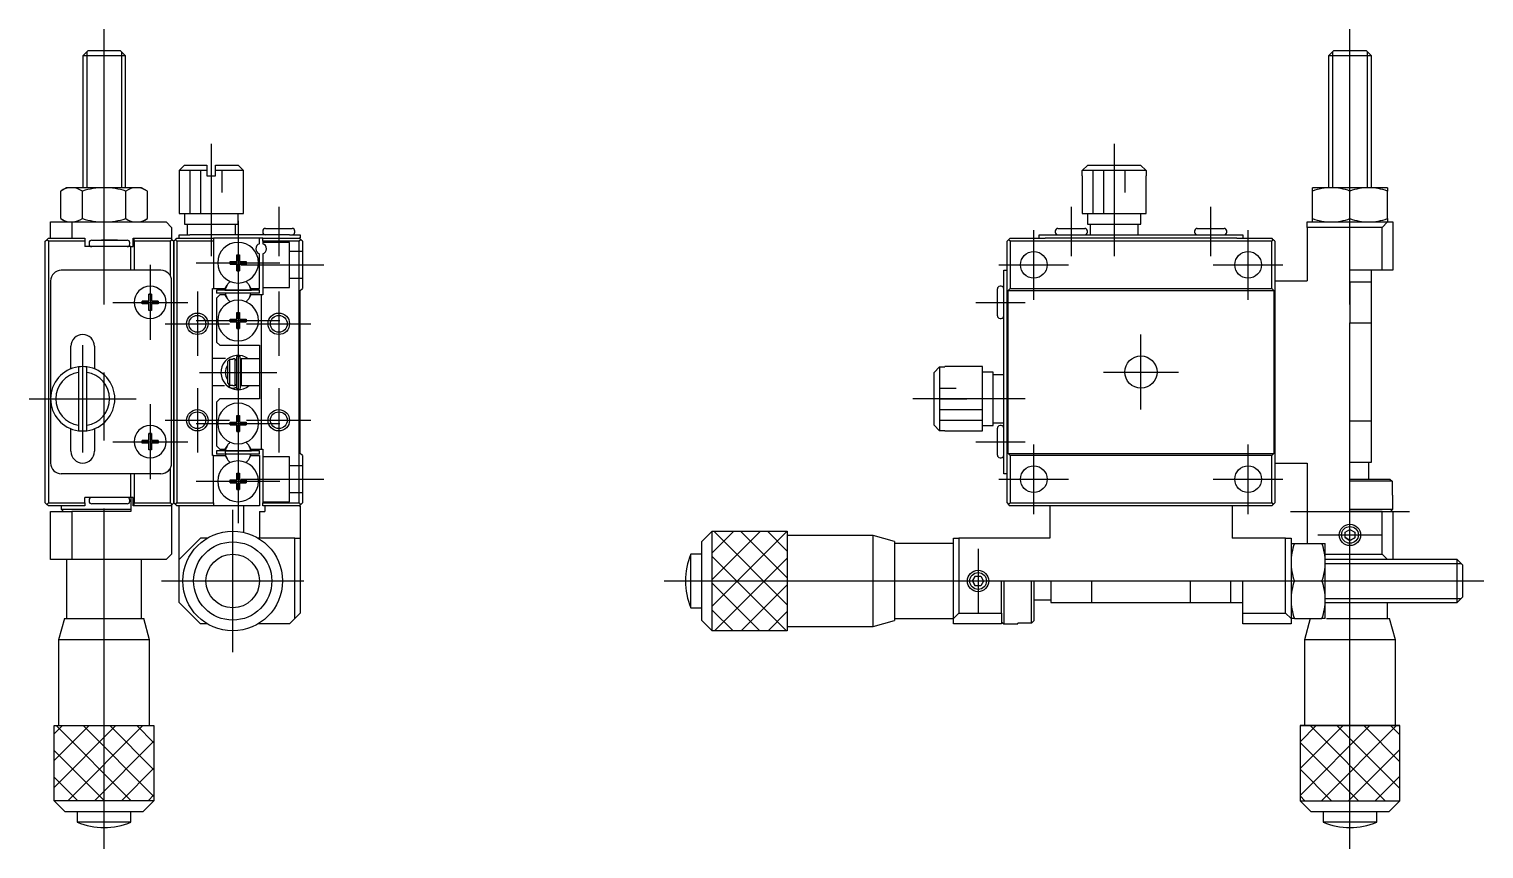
# Model space of a CAD drawing. Extents: x -89 to 240, y -88 to 115.
# Drawn here: x 104.7 to 240.4, y -25 to 51.5 of the extents above; entities that cross this region are included whole.
import ezdxf

# ---------------------------------------------------------------- set-up
doc = ezdxf.new("R2010")
doc.units = 0
doc.linetypes.add('CENTER', pattern=[50.8, 31.75, -6.35, 6.35, -6.35])
doc.linetypes.add('DASHED', pattern=[19.05, 12.7, -6.35])
doc.layers.get('0').update_dxf_attribs({"linetype": 'CONTINUOUS'})
doc.layers.add('CENTER', color=1, linetype='CONTINUOUS')

msp = doc.modelspace()

# ---------------------------------------------------------------- linework, layer by layer
at = {"color": 7, "linetype": 'CONTINUOUS'}
for p, q in [((109.9019, 49.25), (109.6519, 49)), ((109.6519, 49), (109.6519, 36.7)), ((111.652006, 49), (109.6519, 49)), ((110.1519, 49.5), (109.9019, 49.25)), ((110.1519, 49.5), (111.651979, 49.5)), ((111.651979, 49.5), (113.1519, 49.5)), ((113.6519, 49), (111.652006, 49)), ((113.4019, 49.25), (113.1519, 49.5)), ((113.6519, 49), (113.4019, 49.25)), ((113.6519, 36.7), (113.6519, 49)), ((226.1519, 49.25), (225.9019, 49)), ((225.9019, 49), (225.9019, 36.70002)), ((229.9019, 49), (225.9019, 49)), ((226.4019, 49.5), (226.1519, 49.25)), ((226.4019, 49.5), (229.4019, 49.5)), ((229.6519, 49.25), (229.4019, 49.5)), ((229.9019, 49), (229.6519, 49.25)), ((229.9019, 36.70002), (229.9019, 49)), ((119.1519, 38.8), (118.6519, 38.3)), ((118.6519, 38.3), (118.6519, 34.3)), ((121.2519, 38.3), (118.6519, 38.3)), ((119.1519, 38.8), (121.2519, 38.8)), ((119.6519, 38.3), (119.6519, 34.3)), ((120.6519, 38.3), (120.6519, 34.3)), ((121.2519, 38.8), (121.2519, 38.3)), ((121.2519, 38.3), (121.2519, 37.8)), ((122.0519, 38.3), (122.0519, 38.8)), ((122.0519, 38.8), (124.1519, 38.8)), ((122.0519, 37.8), (122.0519, 38.3)), ((124.6519, 38.3), (122.0519, 38.3)), ((122.6519, 38.3), (122.6519, 36.25)), ((124.6519, 38.3), (124.1519, 38.8)), ((124.6519, 34.3), (124.6519, 38.3)), ((202.928686, 38.3), (203.434107, 38.8)), ((208.875113, 38.3), (202.928686, 38.3)), ((202.928686, 37.8), (202.928686, 38.3)), ((203.434107, 38.8), (208.369692, 38.8)), ((203.434107, 38.8), (208.369692, 38.8)), ((203.9019, 38.3), (203.9019, 34.3)), ((204.9019, 38.3), (204.9019, 34.3)), ((205.9019, 38.3), (205.9019, 35.25)), ((206.9019, 38.3), (206.9019, 36.25)), ((208.369692, 38.8), (208.875113, 38.3)), ((208.875113, 38.3), (208.875113, 37.8)), ((108.1519, 36.7), (107.610448, 36.387393)), ((108.620811, 36.7), (108.1519, 36.7)), ((111.6519, 36.7), (108.620811, 36.7)), ((114.682989, 36.7), (111.6519, 36.7)), ((115.1519, 36.7), (114.682989, 36.7)), ((115.693352, 36.387393), (115.1519, 36.7)), ((121.2519, 37.8), (122.0519, 37.8)), ((121.6519, 37.8), (121.6519, 35.25)), ((202.9019, 37.8), (202.9019, 34.3)), ((202.9019, 37.8), (202.928686, 37.8)), ((202.9019, 37.8), (202.928686, 37.8)), ((208.875113, 37.8), (208.9019, 37.8)), ((208.875113, 37.8), (208.9019, 37.8)), ((208.9019, 34.3), (208.9019, 37.8)), ((224.4019, 36.387393), (224.4019, 36.7)), ((225.9019, 36.7), (224.4019, 36.7)), ((226.1519, 36.7), (224.4019, 36.7)), ((229.6519, 36.7), (226.1519, 36.7)), ((231.4019, 36.7), (229.6519, 36.7)), ((231.4019, 36.7), (229.9019, 36.7)), ((231.4019, 36.7), (231.4019, 36.387393)), ((107.610448, 33.812608), (107.610448, 36.387393)), ((109.631174, 33.812608), (109.631174, 36.387393)), ((113.672626, 33.812608), (113.672626, 36.387393)), ((115.693352, 33.812608), (115.693352, 36.387393)), ((224.4019, 33.812608), (224.4019, 36.387393)), ((227.9019, 33.812608), (227.9019, 36.387393)), ((231.4019, 33.812608), (231.4019, 36.387393)), ((118.6519, 34.3), (121.6519, 34.3)), ((119.1519, 34.3), (119.1519, 33.3)), ((121.6519, 34.3), (124.6519, 34.3)), ((124.1519, 33.3), (124.1519, 34.3)), ((202.9019, 34.3), (208.9019, 34.3)), ((203.4019, 34.3), (203.4019, 33.3)), ((208.4019, 33.3), (208.4019, 34.3)), ((106.6519, 32), (106.6519, 33.5)), ((106.6519, 33.5), (108.6519, 33.5)), ((107.610448, 33.812608), (108.1519, 33.5)), ((108.620811, 33.5), (108.672246, 33.500873)), ((108.6519, 33.5), (117.4519, 33.5)), ((108.6519, 33.5), (108.6519, 32)), ((115.1519, 33.5), (115.693352, 33.812608)), ((117.9519, 33), (117.4519, 33.5)), ((117.9519, 33), (117.9519, 31.9)), ((119.1519, 33.3), (121.6519, 33.3)), ((119.4019, 33.3), (119.4019, 32.3)), ((121.6519, 33.3), (124.1519, 33.3)), ((123.9019, 32.3), (123.9019, 33.3)), ((126.4519, 32.65), (126.4519, 32.55)), ((126.7019, 32.9), (129.2019, 32.9)), ((129.4519, 32.55), (129.4519, 32.65)), ((200.4019, 32.65), (200.4019, 32.55)), ((200.6519, 32.9), (203.1519, 32.9)), ((203.4019, 33.3), (208.4019, 33.3)), ((203.4019, 32.55), (203.4019, 32.65)), ((203.6519, 33.3), (203.6519, 32.3)), ((208.1519, 32.3), (208.1519, 33.3)), ((213.4019, 32.65), (213.4019, 32.55)), ((213.6519, 32.9), (216.1519, 32.9)), ((216.4019, 32.55), (216.4019, 32.65)), ((223.9019, 33.5), (231.4019, 33.5)), ((223.9019, 33), (223.9019, 33.5)), ((230.9019, 33), (223.9019, 33)), ((223.9019, 33), (223.9019, 28)), ((224.4019, 33.5), (224.4019, 33.812608)), ((231.4019, 33.5), (230.9019, 33)), ((230.9019, 29), (230.9019, 33)), ((231.4019, 33.812608), (231.4019, 33.5)), ((231.4019, 33.5), (231.9019, 33.5)), ((231.9019, 33.5), (231.9019, 29)), ((106.1519, 31.7), (106.3019, 31.85)), ((106.1519, 7.3), (106.1519, 31.7)), ((106.3019, 31.85), (106.4519, 32)), ((106.4519, 31.7), (106.3019, 31.85)), ((106.4519, 32), (109.8519, 32)), ((106.4519, 31.7), (106.4519, 7.3)), ((109.8519, 31.7), (106.4519, 31.7)), ((109.8519, 32), (109.8519, 31.7)), ((109.8519, 31.7), (109.8519, 31.2)), ((110.2519, 31.55), (110.2519, 31.45)), ((110.5019, 31.8), (112.0269, 31.8)), ((110.5019, 31.8), (113.8019, 31.8)), ((112.0269, 31.8), (111.4019, 31.8)), ((111.4019, 31.8), (112.0269, 31.8)), ((112.2769, 31.8), (112.0269, 31.8)), ((112.0269, 31.8), (112.2769, 31.8)), ((112.0269, 31.8), (112.1519, 31.8)), ((112.1519, 31.8), (112.2769, 31.8)), ((112.2769, 31.8), (112.9019, 31.8)), ((112.9019, 31.8), (112.2769, 31.8)), ((112.2769, 31.8), (113.8019, 31.8)), ((114.0519, 31.45), (114.0519, 31.55)), ((114.3519, 32), (114.4519, 32)), ((114.3519, 31.2), (114.3519, 32)), ((114.4519, 32), (117.8519, 32)), ((114.4519, 31.7), (114.4519, 32)), ((117.8519, 31.7), (114.4519, 31.7)), ((114.4519, 31.7), (114.4519, 29)), ((117.8519, 32), (118.0019, 31.85)), ((118.0019, 31.85), (117.8519, 31.7)), ((117.8519, 28.43589), (117.8519, 31.7)), ((118.0019, 31.85), (118.1519, 31.7)), ((118.3019, 31.85), (118.1519, 31.7)), ((118.1519, 7.3), (118.1519, 31.7)), ((118.1519, 31.7), (118.1519, 7.3)), ((118.3019, 31.85), (118.4519, 32)), ((118.4519, 31.7), (118.3019, 31.85)), ((118.4519, 32), (121.8519, 32)), ((118.4519, 31.7), (118.4519, 7.3)), ((121.8519, 31.7), (118.4519, 31.7)), ((118.6519, 32.3), (119.6519, 32.3)), ((118.6519, 32), (118.6519, 32.3)), ((127.1519, 32.3), (119.6519, 32.3)), ((126.1519, 32), (121.8519, 32)), ((121.8519, 32), (121.8519, 31.7)), ((121.8519, 31.7), (121.8519, 27.3)), ((126.1519, 31.47697), (126.1519, 32)), ((126.4519, 32), (126.1519, 32)), ((126.4519, 32), (129.8519, 32)), ((126.4519, 31.7), (126.4519, 32)), ((129.8519, 31.7), (126.4519, 31.7)), ((126.4519, 31.7), (126.4519, 31.47697)), ((128.7519, 32.3), (127.1519, 32.3)), ((128.9519, 32.3), (128.7519, 32.3)), ((128.9519, 32.3), (129.9519, 32.3)), ((129.8519, 32), (130.0019, 31.85)), ((129.9519, 32), (129.8519, 32)), ((130.0019, 31.85), (129.8519, 31.7)), ((129.8519, 7.3), (129.8519, 31.7)), ((129.9519, 32.3), (129.9519, 32)), ((130.1519, 31.7), (130.0019, 31.85)), ((130.1519, 31.7), (130.1519, 27.3)), ((196.0519, 31.85), (195.9019, 31.7)), ((195.9019, 7.3), (195.9019, 31.7)), ((196.2019, 32), (196.0519, 31.85)), ((196.2019, 31.7), (196.0519, 31.85)), ((196.2019, 32), (199.46601, 32)), ((220.6019, 31.7), (196.2019, 31.7)), ((196.2019, 31.7), (196.2019, 27.3)), ((198.9019, 32.3), (199.9019, 32.3)), ((198.9019, 32), (198.9019, 32.3)), ((199.9019, 32), (199.46601, 32)), ((199.9019, 32.3), (201.1019, 32.3)), ((216.9019, 32), (199.9019, 32)), ((201.1019, 32.3), (202.7019, 32.3)), ((202.7019, 32.3), (214.1019, 32.3)), ((214.1019, 32.3), (215.7019, 32.3)), ((215.7019, 32.3), (216.9019, 32.3)), ((216.9019, 32.3), (217.9019, 32.3)), ((217.33779, 32), (216.9019, 32)), ((217.33779, 32), (220.6019, 32)), ((217.9019, 32.3), (217.9019, 32)), ((220.7519, 31.85), (220.6019, 32)), ((220.7519, 31.85), (220.6019, 31.7)), ((220.6019, 27.3), (220.6019, 31.7)), ((220.9019, 31.7), (220.7519, 31.85)), ((220.9019, 31.7), (220.9019, 7.3)), ((111.3519, 31.2), (109.8519, 31.2)), ((112.9519, 31.2), (111.3519, 31.2)), ((114.1519, 31.2), (112.9519, 31.2)), ((114.1519, 29), (114.1519, 31.2)), ((114.1519, 31.2), (114.3519, 31.2)), ((124.0269, 30.45), (124.0269, 29.825)), ((124.0269, 29.825), (124.0269, 30.45)), ((124.0269, 30.45), (124.2769, 30.45)), ((124.2769, 30.45), (124.2769, 29.825)), ((126.1519, 27.3), (126.1519, 30.523031)), ((126.4519, 30.523031), (126.4519, 26.7)), ((116.9519, 29), (107.6519, 29)), ((123.4019, 29.825), (123.4019, 29.575)), ((123.4019, 29.575), (123.4019, 29.825)), ((123.4019, 29.825), (124.0269, 29.825)), ((123.4019, 29.575), (124.0269, 29.575)), ((124.0269, 29.575), (123.4019, 29.575)), ((124.0269, 29.575), (124.0269, 28.95)), ((124.0269, 28.95), (124.0269, 29.575)), ((124.0269, 28.95), (124.2769, 28.95)), ((124.2769, 28.95), (124.0269, 28.95)), ((124.2769, 29.825), (124.9019, 29.825)), ((124.2769, 29.575), (124.9019, 29.575)), ((124.9019, 29.575), (124.2769, 29.575)), ((124.2769, 29.575), (124.2769, 28.95)), ((124.9019, 29.825), (124.9019, 29.575)), ((195.6019, 28), (195.6019, 29)), ((195.6019, 29), (195.9019, 29)), ((230.9019, 29), (227.9019, 29)), ((227.9019, 27.9), (227.9019, 29)), ((229.9019, 27.9), (229.9019, 28.999981)), ((231.9019, 29), (230.9019, 29)), ((106.6519, 28), (106.6519, 17)), ((117.9519, 11), (117.9519, 28)), ((121.7519, 20.3), (121.7519, 27.3)), ((121.7519, 27.3), (121.8519, 27.3)), ((121.8519, 27.3), (122.950434, 27.3)), ((126.1519, 27.15), (122.1519, 27.15)), ((122.970887, 27.15), (122.1519, 27.15)), ((122.1519, 27.15), (122.1519, 26.85)), ((122.9019, 27.150002), (125.4019, 27.150002)), ((122.9019, 27.150002), (122.970887, 27.150002)), ((122.9019, 27.150002), (122.970887, 27.150002)), ((122.9019, 27.150002), (122.970887, 27.150002)), ((122.9019, 27.150002), (122.970887, 27.150002)), ((122.9019, 27.150002), (122.970887, 27.150002)), ((122.9019, 27.150002), (122.970887, 27.150002)), ((122.9019, 27.150002), (122.970887, 27.150002)), ((122.950434, 27.3), (123.120896, 27.59525)), ((125.182903, 27.59525), (125.353366, 27.3)), ((125.332912, 27.150002), (125.4019, 27.150002)), ((125.332912, 27.150002), (125.4019, 27.150002)), ((125.332912, 27.150002), (125.4019, 27.150002)), ((125.332912, 27.150002), (125.4019, 27.150002)), ((125.332912, 27.150002), (125.4019, 27.150002)), ((125.332912, 27.150002), (125.4019, 27.150002)), ((125.332912, 27.150002), (125.4019, 27.150002)), ((125.332912, 27.150002), (125.4019, 27.150002)), ((125.332912, 27.150002), (125.4019, 27.150002)), ((125.332912, 27.150002), (125.4019, 27.150002)), ((125.332912, 27.150002), (125.4019, 27.150002)), ((125.332912, 27.150002), (125.4019, 27.150002)), ((125.332912, 27.150002), (125.4019, 27.150002)), ((126.1519, 27.15), (125.332912, 27.15)), ((125.353366, 27.3), (126.1519, 27.3)), ((126.1519, 26.85), (126.1519, 27.15)), ((129.9519, 27.1), (130.1519, 27.3)), ((195.0019, 24.75), (195.0019, 27.25)), ((195.3519, 27.5), (195.2519, 27.5)), ((195.6019, 26.8), (195.6019, 28)), ((196.0019, 27.1), (196.2019, 27.3)), ((196.2019, 27.3), (220.6019, 27.3)), ((220.6019, 27.3), (220.8019, 27.1)), ((220.9019, 28), (223.9019, 28)), ((227.9019, 27.9), (227.9019, 24.1)), ((229.9019, 27.9), (227.9019, 27.9)), ((229.9019, 24.1), (229.9019, 27.9)), ((115.8269, 26.125), (115.2019, 26.125)), ((115.2019, 26.125), (115.8269, 26.125)), ((115.2019, 25.875), (115.2019, 26.125)), ((115.8269, 25.875), (115.2019, 25.875)), ((116.0769, 26.75), (115.8269, 26.75)), ((115.8269, 26.125), (115.8269, 26.75)), ((115.8269, 26.75), (116.0769, 26.75)), ((115.8269, 25.25), (115.8269, 25.875)), ((116.0769, 26.75), (116.0769, 26.125)), ((116.7019, 26.125), (116.0769, 26.125)), ((116.0769, 26.125), (116.7019, 26.125)), ((116.7019, 25.875), (116.0769, 25.875)), ((116.0769, 25.875), (116.0769, 25.25)), ((116.7019, 26.125), (116.7019, 25.875)), ((126.1519, 26.85), (122.1519, 26.85)), ((122.4519, 26.7), (122.1519, 26.4)), ((122.1519, 26.4), (122.1519, 22.3)), ((122.950434, 26.7), (122.4519, 26.7)), ((123.120896, 26.40475), (122.950434, 26.7)), ((125.353366, 26.7), (125.182903, 26.40475)), ((126.3519, 26.7), (125.353366, 26.7)), ((126.3519, 12.3), (126.3519, 26.7)), ((126.4519, 26.7), (126.3519, 26.7)), ((129.9519, 11.9), (129.9519, 27.1)), ((195.6019, 25.2), (195.6019, 26.8)), ((196.0019, 11.9), (196.0019, 27.1)), ((196.0019, 27.1), (220.8019, 27.1)), ((220.8019, 27.1), (220.8019, 11.9)), ((116.0769, 25.25), (115.8269, 25.25)), ((124.0269, 25.05), (124.0269, 24.425)), ((124.0269, 24.425), (124.0269, 25.05)), ((124.0269, 25.05), (124.2769, 25.05)), ((124.2769, 25.05), (124.2769, 24.425)), ((195.2519, 24.5), (195.3519, 24.5)), ((195.6019, 13.8), (195.6019, 25.2)), ((123.4019, 24.425), (123.4019, 24.175)), ((123.4019, 24.175), (123.4019, 24.425)), ((123.4019, 24.425), (124.0269, 24.425)), ((123.4019, 24.175), (124.0269, 24.175)), ((124.0269, 24.175), (123.4019, 24.175)), ((124.0269, 24.175), (124.0269, 23.55)), ((124.0269, 23.55), (124.0269, 24.175)), ((124.0269, 23.55), (124.2769, 23.55)), ((124.2769, 23.55), (124.0269, 23.55)), ((124.2769, 24.425), (124.9019, 24.425)), ((124.2769, 24.175), (124.9019, 24.175)), ((124.9019, 24.175), (124.2769, 24.175)), ((124.2769, 24.175), (124.2769, 23.55)), ((124.9019, 24.425), (124.9019, 24.175)), ((227.9019, 6.5), (227.9019, 24.1)), ((227.9019, 24.1), (229.9019, 24.1)), ((229.9019, 14.9), (229.9019, 24.1)), ((108.5519, 19.791057), (108.5519, 21.9)), ((110.7519, 21.9), (110.7519, 19.791057)), ((122.1519, 22.3), (122.4519, 22)), ((122.4519, 22), (126.1519, 22)), ((126.1519, 22), (126.1519, 17)), ((122.990653, 20.75), (121.7519, 20.75)), ((123.3519, 20.68), (123.1519, 20.46995)), ((123.1519, 20.46995), (123.1519, 18.490051)), ((123.6519, 20.68), (123.3519, 20.68)), ((123.3519, 20.68), (123.3519, 18.28)), ((123.8519, 20.73), (123.6519, 20.73)), ((123.6519, 20.73), (123.6519, 20.68)), ((124.025497, 20.556403), (123.8519, 20.73)), ((123.8519, 20.73), (123.8519, 18.23)), ((123.905848, 20.676205), (123.997479, 20.691272)), ((123.955223, 20.626966), (123.914555, 20.677949)), ((123.995419, 20.613054), (123.994815, 20.587428)), ((123.998767, 20.729176), (123.995419, 20.613054)), ((124.004196, 20.844537), (123.998767, 20.729176)), ((124.025241, 20.948466), (124.004196, 20.844537)), ((124.01462, 20.840511), (124.01462, 18.060856)), ((124.094681, 21.025738), (124.025241, 20.948466)), ((124.193336, 21.050478), (124.094681, 21.025738)), ((124.291417, 21.014627), (124.193336, 21.050478)), ((124.352509, 20.928071), (124.291417, 21.014627)), ((124.372497, 20.681659), (124.398405, 20.676706)), ((124.4519, 20.73), (124.3733, 20.651401)), ((126.1519, 20.73), (124.4519, 20.73)), ((124.4519, 20.73), (124.4519, 18.23)), ((109.2519, 19.973214), (109.2519, 19.467793)), ((109.2519, 19.467793), (109.2519, 14.532208)), ((110.0519, 14.026787), (110.0519, 19.973214)), ((110.0519, 19.467793), (110.0519, 19.973214)), ((110.0519, 14.532208), (110.0519, 19.467793)), ((121.7519, 18.7), (121.7519, 20.3)), ((189.1019, 19.467793), (189.6019, 19.973214)), ((189.1019, 14.532208), (189.1019, 19.467793)), ((189.1019, 14.532208), (189.1019, 19.467793)), ((189.6019, 19.973214), (189.6019, 14.026787)), ((189.6019, 19.973214), (190.1019, 19.973214)), ((193.6019, 20), (190.1019, 20)), ((190.1019, 19.973214), (190.1019, 20)), ((190.1019, 19.973214), (190.1019, 20)), ((193.6019, 14), (193.6019, 20)), ((194.6019, 19.5), (193.6019, 19.5)), ((194.6019, 19.099901), (194.6019, 19.5)), ((195.6019, 19.25), (194.6019, 19.25)), ((194.6019, 14.9001), (194.6019, 19.099901)), ((121.7519, 11.7), (121.7519, 18.7)), ((121.7519, 18.25), (122.87169, 18.25)), ((123.1519, 18.490051), (123.3519, 18.28)), ((123.293373, 18.10556), (123.37913, 18.263837)), ((123.300937, 18.101911), (123.300933, 18.100871)), ((123.300933, 18.100871), (123.301438, 18.099834)), ((123.301151, 18.103274), (123.300937, 18.101911)), ((123.301573, 18.104959), (123.301151, 18.103274)), ((123.301438, 18.099834), (123.328642, 18.083483)), ((123.302203, 18.10696), (123.301573, 18.104959)), ((123.303039, 18.109275), (123.302203, 18.10696)), ((123.304081, 18.111897), (123.303039, 18.109275)), ((123.305325, 18.114822), (123.304081, 18.111897)), ((123.306768, 18.118041), (123.305325, 18.114822)), ((123.309285, 18.123377), (123.306768, 18.118041)), ((123.312226, 18.129327), (123.309285, 18.123377)), ((123.315577, 18.135863), (123.312226, 18.129327)), ((123.319322, 18.142952), (123.315577, 18.135863)), ((123.323441, 18.150559), (123.319322, 18.142952)), ((123.327915, 18.158646), (123.323441, 18.150559)), ((123.332721, 18.167173), (123.327915, 18.158646)), ((123.328642, 18.083483), (123.358158, 18.067638)), ((123.337836, 18.176098), (123.332721, 18.167173)), ((123.343234, 18.185378), (123.337836, 18.176098)), ((123.348888, 18.194965), (123.343234, 18.185378)), ((123.354771, 18.204813), (123.348888, 18.194965)), ((123.3519, 18.28), (123.6519, 18.28)), ((123.360854, 18.214873), (123.354771, 18.204813)), ((123.358158, 18.067638), (123.388423, 18.053283)), ((123.367106, 18.225095), (123.360854, 18.214873)), ((123.373496, 18.235429), (123.367106, 18.225095)), ((123.379993, 18.245823), (123.373496, 18.235429)), ((123.37913, 18.263837), (123.390569, 18.28169)), ((123.386565, 18.256227), (123.379993, 18.245823)), ((123.401846, 18.28), (123.386565, 18.256227)), ((123.388423, 18.053283), (123.419361, 18.040454)), ((123.419361, 18.040454), (123.450897, 18.029182)), ((123.450897, 18.029182), (123.482951, 18.019496)), ((123.482951, 18.019496), (123.515446, 18.011418)), ((123.515446, 18.011418), (123.5483, 18.004969)), ((123.5483, 18.004969), (123.581434, 18.000164)), ((123.581434, 18.000164), (123.614764, 17.997016)), ((123.614764, 17.997016), (123.648209, 17.995531)), ((123.648209, 17.995531), (123.681687, 17.995714)), ((123.6519, 18.28), (123.6519, 18.23)), ((123.6519, 18.23), (123.8519, 18.23)), ((123.681687, 17.995714), (123.715115, 17.997563)), ((123.715115, 17.997563), (123.74841, 18.001075)), ((123.74841, 18.001075), (123.781491, 18.006241)), ((123.781491, 18.006241), (123.814275, 18.013048)), ((123.814275, 18.013048), (123.846683, 18.021479)), ((123.846683, 18.021479), (123.878634, 18.031514)), ((123.8519, 18.23), (124.026717, 18.404818)), ((123.878634, 18.031514), (123.910049, 18.043127)), ((123.910049, 18.043127), (123.940851, 18.056292)), ((123.940851, 18.056292), (123.970964, 18.070974)), ((123.970964, 18.070974), (124.000312, 18.087139)), ((123.997281, 18.218733), (123.997431, 18.229876)), ((123.997281, 18.218733), (124.002158, 18.091093)), ((123.997431, 18.229876), (123.998537, 18.240986)), ((123.998537, 18.240986), (124.000593, 18.252002)), ((124.000312, 18.087139), (124.002341, 18.088328)), ((124.000593, 18.252002), (124.003587, 18.262864)), ((124.002158, 18.091093), (124.013073, 17.987824)), ((124.003587, 18.262864), (124.007504, 18.273514)), ((124.007504, 18.273514), (124.012321, 18.283892)), ((124.012321, 18.283892), (124.018014, 18.293942)), ((124.013073, 17.987824), (124.064379, 17.898565)), ((124.018014, 18.293942), (124.024549, 18.303608)), ((124.064379, 17.898565), (124.155197, 17.853209)), ((124.155197, 17.853209), (124.257388, 17.866376)), ((124.257388, 17.866376), (124.334595, 17.934526)), ((124.334595, 17.934526), (124.36437, 18.04163)), ((124.445193, 18.236488), (124.372522, 18.220956)), ((124.374572, 18.3), (124.3819, 18.3)), ((124.374743, 18.307157), (124.4519, 18.23)), ((124.4519, 18.23), (126.1519, 18.23)), ((189.6019, 18), (191.1519, 18)), ((106.6519, 17), (106.6519, 11)), ((122.4519, 17), (122.1519, 16.7)), ((122.1519, 16.7), (122.1519, 12.6)), ((126.1519, 17), (122.4519, 17)), ((189.6019, 17), (192.1519, 17)), ((124.0269, 15.45), (124.0269, 14.825)), ((124.0269, 14.825), (124.0269, 15.45)), ((124.0269, 15.45), (124.2769, 15.45)), ((124.2769, 15.45), (124.2769, 14.825)), ((189.6019, 16), (193.6019, 16)), ((189.6019, 15), (193.6019, 15)), ((108.5519, 12.1), (108.5519, 14.208943)), ((109.2519, 14.532208), (109.2519, 14.026787)), ((110.0519, 14.026787), (110.0519, 14.532208)), ((110.7519, 14.208943), (110.7519, 12.1)), ((116.0769, 13.75), (115.8269, 13.75)), ((115.8269, 13.125), (115.8269, 13.75)), ((115.8269, 13.75), (116.0769, 13.75)), ((116.0769, 13.75), (116.0769, 13.125)), ((123.4019, 14.825), (123.4019, 14.575)), ((123.4019, 14.575), (123.4019, 14.825)), ((123.4019, 14.825), (124.0269, 14.825)), ((123.4019, 14.575), (124.0269, 14.575)), ((124.0269, 14.575), (123.4019, 14.575)), ((124.0269, 14.575), (124.0269, 13.95)), ((124.0269, 13.95), (124.0269, 14.575)), ((124.0269, 13.95), (124.2769, 13.95)), ((124.2769, 13.95), (124.0269, 13.95)), ((124.2769, 14.825), (124.9019, 14.825)), ((124.2769, 14.575), (124.9019, 14.575)), ((124.9019, 14.575), (124.2769, 14.575)), ((124.2769, 14.575), (124.2769, 13.95)), ((124.9019, 14.825), (124.9019, 14.575)), ((189.6019, 14.026787), (189.1019, 14.532208)), ((190.1019, 14.026787), (189.6019, 14.026787)), ((190.1019, 14), (190.1019, 14.026787)), ((190.1019, 14), (190.1019, 14.026787)), ((190.1019, 14), (193.6019, 14)), ((193.6019, 14.5), (194.6019, 14.5)), ((194.6019, 14.5), (194.6019, 14.9001)), ((194.6019, 14.75), (195.6019, 14.75)), ((195.0019, 11.75), (195.0019, 14.25)), ((195.3519, 14.5), (195.2519, 14.5)), ((195.6019, 12.2), (195.6019, 13.8)), ((229.9019, 14.9), (227.9019, 14.9)), ((229.9019, 11.1), (229.9019, 14.9)), ((115.2019, 12.875), (115.2019, 13.125)), ((115.8269, 13.125), (115.2019, 13.125)), ((115.2019, 13.125), (115.8269, 13.125)), ((115.8269, 12.875), (115.2019, 12.875)), ((115.8269, 12.25), (115.8269, 12.875)), ((116.0769, 12.25), (115.8269, 12.25)), ((116.7019, 13.125), (116.0769, 13.125)), ((116.0769, 13.125), (116.7019, 13.125)), ((116.7019, 12.875), (116.0769, 12.875)), ((116.0769, 12.875), (116.0769, 12.25)), ((116.7019, 13.125), (116.7019, 12.875)), ((122.1519, 12.6), (122.4519, 12.3)), ((122.4519, 12.3), (122.950434, 12.3)), ((122.950434, 12.3), (123.120896, 12.59525)), ((125.182903, 12.59525), (125.353366, 12.3)), ((125.353366, 12.3), (126.3519, 12.3)), ((126.3519, 12.3), (126.4519, 12.3)), ((126.4519, 12.3), (126.4519, 7.3)), ((121.8519, 11.7), (121.7519, 11.7)), ((121.8519, 7.3), (121.8519, 11.7)), ((121.8519, 11.7), (122.950434, 11.7)), ((126.1519, 12.15), (122.1519, 12.15)), ((122.970887, 12.15), (122.1519, 12.15)), ((122.1519, 12.15), (122.1519, 11.85)), ((126.1519, 11.85), (122.1519, 11.85)), ((122.9019, 12.150002), (125.4019, 12.150002)), ((122.9019, 12.150002), (122.970887, 12.150002)), ((122.9019, 12.150002), (122.970887, 12.150002)), ((122.9019, 12.150002), (122.970887, 12.150002)), ((122.9019, 12.150002), (122.970887, 12.150002)), ((122.950434, 11.7), (123.120896, 11.40475)), ((125.182903, 11.40475), (125.353366, 11.7)), ((125.332912, 12.150002), (125.4019, 12.150002)), ((125.332912, 12.150002), (125.4019, 12.150002)), ((125.332912, 12.150002), (125.4019, 12.150002)), ((125.332912, 12.150002), (125.4019, 12.150002)), ((125.332912, 12.150002), (125.4019, 12.150002)), ((125.332912, 12.150002), (125.4019, 12.150002)), ((125.332912, 12.150002), (125.4019, 12.150002)), ((125.332912, 12.150002), (125.4019, 12.150002)), ((125.332912, 12.150002), (125.4019, 12.150002)), ((125.332912, 12.150002), (125.4019, 12.150002)), ((125.332912, 12.150002), (125.4019, 12.150002)), ((125.332912, 12.150002), (125.4019, 12.150002)), ((125.332912, 12.150002), (125.4019, 12.150002)), ((126.1519, 12.15), (125.332912, 12.15)), ((125.353366, 11.7), (126.1519, 11.7)), ((126.1519, 11.85), (126.1519, 12.15)), ((126.1519, 11.7), (126.1519, 7)), ((130.1519, 11.7), (129.9519, 11.9)), ((130.1519, 11.7), (130.1519, 7.3)), ((195.2519, 11.5), (195.3519, 11.5)), ((195.6019, 11), (195.6019, 12.2)), ((195.6019, 10), (195.6019, 11)), ((196.0019, 11.9), (220.8019, 11.9)), ((196.2019, 11.7), (196.0019, 11.9)), ((220.6019, 11.7), (196.2019, 11.7)), ((196.2019, 11.7), (196.2019, 7.3)), ((220.8019, 11.9), (220.6019, 11.7)), ((220.6019, 7.3), (220.6019, 11.7)), ((220.9019, 11), (223.9019, 11)), ((223.9019, 11), (223.9019, 3.5)), ((227.9019, 11.1), (229.9019, 11.1)), ((229.6519, 9.5), (229.6519, 11.1)), ((116.9519, 10), (107.6519, 10)), ((114.1519, 7.8), (114.1519, 10)), ((114.4519, 10), (114.4519, 7.3)), ((117.8519, 7.3), (117.8519, 10.56411)), ((124.0269, 10.05), (124.0269, 9.425)), ((124.0269, 9.425), (124.0269, 10.05)), ((124.0269, 10.05), (124.2769, 10.05)), ((124.2769, 10.05), (124.2769, 9.425)), ((195.9019, 10), (195.6019, 10)), ((123.4019, 9.425), (123.4019, 9.175)), ((123.4019, 9.175), (123.4019, 9.425)), ((123.4019, 9.425), (124.0269, 9.425)), ((123.4019, 9.175), (124.0269, 9.175)), ((124.0269, 9.175), (123.4019, 9.175)), ((124.0269, 9.175), (124.0269, 8.55)), ((124.0269, 8.55), (124.0269, 9.175)), ((124.0269, 8.55), (124.2769, 8.55)), ((124.2769, 8.55), (124.0269, 8.55)), ((124.2769, 9.425), (124.9019, 9.425)), ((124.2769, 9.175), (124.2769, 8.55)), ((124.2769, 9.175), (124.9019, 9.175)), ((124.9019, 9.175), (124.2769, 9.175)), ((124.9019, 9.425), (124.9019, 9.175)), ((227.9019, 9.5), (231.627151, 9.5)), ((231.830958, 9.3), (227.9019, 9.3)), ((231.627151, 9.5), (231.830958, 9.3)), ((231.830958, 9.3), (231.830958, 8)), ((106.3019, 7.15), (106.1519, 7.3)), ((106.3019, 7.15), (106.4519, 7.3)), ((106.4519, 7), (106.3019, 7.15)), ((106.4519, 7.3), (109.8519, 7.3)), ((109.8519, 7), (106.4519, 7)), ((107.6519, 7), (107.6519, 6.7)), ((109.8519, 7.3), (109.8519, 7.8)), ((111.3519, 7.8), (109.8519, 7.8)), ((109.8519, 7.3), (109.8519, 7)), ((110.2519, 7.55), (110.2519, 7.45)), ((112.1519, 7.2), (110.5019, 7.2)), ((112.9519, 7.8), (111.3519, 7.8)), ((112.0269, 7.2), (111.4019, 7.2)), ((112.2769, 7.2), (112.0269, 7.2)), ((113.8019, 7.2), (112.1519, 7.2)), ((112.9019, 7.2), (112.2769, 7.2)), ((114.1519, 7.8), (112.9519, 7.8)), ((114.0519, 7.45), (114.0519, 7.55)), ((114.3519, 7.8), (114.1519, 7.8)), ((114.1519, 7.8), (114.1519, 6.5)), ((114.3519, 7), (114.3519, 7.8)), ((114.4519, 7), (114.3519, 7)), ((114.4519, 7.3), (117.8519, 7.3)), ((114.4519, 7), (114.4519, 7.3)), ((117.8519, 7), (114.4519, 7)), ((117.8519, 7.3), (118.0019, 7.15)), ((118.0019, 7.15), (117.8519, 7)), ((117.9519, 7.1), (117.9519, 2.5)), ((118.1519, 7.3), (118.0019, 7.15)), ((118.3019, 7.15), (118.1519, 7.3)), ((118.3019, 7.15), (118.4519, 7.3)), ((118.4519, 7), (118.3019, 7.15)), ((118.4519, 7.3), (121.8519, 7.3)), ((121.8519, 7), (118.4519, 7)), ((118.6519, 2), (118.6519, 7)), ((121.8519, 7.3), (121.8519, 7)), ((126.1519, 7), (121.8519, 7)), ((124.6519, 7), (124.6519, 4.541201)), ((126.4519, 7.3), (129.8519, 7.3)), ((126.4519, 7), (126.4519, 7.3)), ((129.8519, 7), (126.4519, 7)), ((126.6519, 7), (126.6519, 6.5)), ((129.8519, 7.3), (130.0019, 7.15)), ((130.0019, 7.15), (129.8519, 7)), ((129.8519, 7), (129.9519, 7)), ((129.9519, 7), (129.9519, 4)), ((130.0019, 7.15), (130.1519, 7.3)), ((195.9019, 7.3), (196.0519, 7.15)), ((196.0519, 7.15), (196.2019, 7.3)), ((196.0519, 7.15), (196.2019, 7)), ((196.2019, 7.3), (220.6019, 7.3)), ((199.9019, 7), (196.2019, 7)), ((216.9019, 7), (199.9019, 7)), ((199.9019, 7), (199.9019, 4)), ((220.6019, 7), (216.9019, 7)), ((216.9019, 7), (216.9019, 4)), ((220.6019, 7.3), (220.7519, 7.15)), ((220.6019, 7), (220.7519, 7.15)), ((220.7519, 7.15), (220.9019, 7.3)), ((231.9019, 8), (231.830958, 8)), ((231.9019, 6.7), (231.9019, 8)), ((106.6519, 2), (106.6519, 6.5)), ((106.6519, 6.5), (108.6519, 6.5)), ((107.6519, 6.7), (114.1519, 6.7)), ((107.6519, 6.7), (107.8519, 6.5)), ((108.6519, 6.5), (108.6519, 2)), ((114.1519, 6.5), (108.6519, 6.5)), ((126.1519, 6.5), (126.1519, 4)), ((126.1519, 6.5), (126.6519, 6.5)), ((222.3419, 6.5), (233.4619, 6.5)), ((227.9019, 6.7), (231.9019, 6.7)), ((230.9019, 6.5), (227.9019, 6.5)), ((230.9019, 2.5), (230.9019, 6.5)), ((230.9019, 6.5), (231.9019, 6.5)), ((231.7019, 6.5), (231.9019, 6.7)), ((231.9019, 6.5), (231.9019, 2)), ((168.4019, 4.65), (167.4019, 3.65)), ((168.4019, 2.640989), (170.410911, 4.65)), ((168.4019, 0.140989), (172.910911, 4.65)), ((168.4019, 4.65), (175.4019, 4.65)), ((168.4019, -4.65), (168.4019, 4.65)), ((168.4019, -2.359011), (175.4019, 4.640989)), ((168.540602, 4.65), (175.4019, -2.211298)), ((171.040602, 4.65), (175.4019, 0.288702)), ((173.540602, 4.65), (175.4019, 2.788702)), ((175.4019, 4.65), (175.4019, 4.25)), ((175.4019, 4.65), (175.4019, -4.65)), ((183.4019, 4.25), (175.4019, 4.25)), ((175.4019, 4.25), (175.4019, -4.25)), ((175.4019, 4.25), (175.4019, 0)), ((183.4019, -4.25), (183.4019, 4.25)), ((185.4019, 3.7), (183.4019, 4.25)), ((227.449565, 4.044279), (227.454271, 4.563873)), ((227.454271, 4.563873), (227.906606, 4.819594)), ((227.906606, 4.819594), (228.354234, 4.555722)), ((228.354234, 4.555722), (228.349528, 4.036128)), ((120.6519, 4), (118.6519, 2)), ((121.280718, 4), (120.6519, 4)), ((129.4519, 4), (126.023081, 4)), ((129.4519, -3.5), (129.4519, 4)), ((129.4519, 4), (129.9519, 4)), ((129.9519, 4), (129.9519, -3)), ((167.4019, 3.65), (167.4019, -3.65)), ((185.4019, 3.7), (185.4019, -3.7)), ((185.4019, 3.7), (185.4019, 3.5)), ((185.4019, 3.5), (185.4019, -3.5)), ((190.9019, 3.5), (185.4019, 3.5)), ((190.9019, -3.5), (190.9019, 4)), ((190.9019, 4), (191.4019, 4)), ((191.4019, 4), (191.4019, -3)), ((199.9019, 4), (191.4019, 4)), ((221.9019, 4), (216.9019, 4)), ((221.9019, -3), (221.9019, 4)), ((221.9019, 4), (222.4019, 4)), ((222.4019, 4), (222.4019, -3.5)), ((222.4019, 3.5), (222.714507, 3.5)), ((222.714507, 3.5), (225.289292, 3.5)), ((225.289292, 3.5), (225.6019, 3.5)), ((225.6019, 2), (225.6019, 3.5)), ((225.6019, 1.75), (225.6019, 3.5)), ((227.449565, 4.044279), (227.897194, 3.780406)), ((227.897194, 3.780406), (227.449565, 4.044279)), ((227.897194, 3.780406), (228.349528, 4.036128)), ((228.349528, 4.036128), (227.897194, 3.780406)), ((108.6519, 2), (106.6519, 2)), ((108.1519, 2), (108.1519, -3.5)), ((117.4519, 2), (108.6519, 2)), ((115.1519, -3.5), (115.1519, 2)), ((117.4519, 2), (117.9519, 2.5)), ((118.6519, -2), (118.6519, 2)), ((167.4019, 2.5), (166.4019, 2.5)), ((166.4019, -2.5), (166.4019, 2.5)), ((168.4019, 2.288702), (175.340602, -4.65)), ((168.610911, -4.65), (175.4019, 2.140989)), ((225.6019, 2.5), (230.9019, 2.5)), ((225.6019, -1.75), (225.6019, 1.75)), ((237.9019, 2), (225.601919, 2)), ((230.9019, 2.5), (231.4019, 2)), ((237.9019, -2), (237.9019, 2)), ((238.1519, 1.75), (237.9019, 2)), ((238.4019, 1.5), (238.1519, 1.75)), ((238.4019, 1.5), (238.4019, -1.5)), ((175.4019, 0), (175.4019, -4.25)), ((192.946178, 0.452335), (192.682306, 0.004706)), ((192.682306, 0.004706), (192.946178, 0.452335)), ((192.682306, 0.004706), (192.938027, -0.447628)), ((192.938027, -0.447628), (192.682306, 0.004706)), ((192.946178, 0.452335), (193.465772, 0.447629)), ((193.465772, 0.447629), (193.721494, -0.004706)), ((195.4019, 0), (217.9019, 0)), ((195.4019, -3), (195.4019, 0)), ((195.6019, 0), (195.6019, -4)), ((198.2019, -3.929058), (198.2019, 0)), ((198.4019, 0), (198.4019, -3.725251)), ((200.0019, 0), (200.0019, -2)), ((203.8019, -2), (203.8019, 0)), ((213.0019, 0), (213.0019, -2)), ((216.8019, -2), (216.8019, 0)), ((217.9019, -3), (217.9019, 0)), ((222.714507, 0), (225.289292, 0)), ((168.4019, -0.211298), (172.840602, -4.65)), ((171.110911, -4.65), (175.4019, -0.359011)), ((193.457621, -0.452334), (192.938027, -0.447628)), ((193.721494, -0.004706), (193.457621, -0.452334)), ((118.6519, -2), (120.6519, -4)), ((166.4019, -2.5), (167.4019, -2.5)), ((168.4019, -2.711298), (170.340602, -4.65)), ((198.4019, -1.75), (200.0019, -1.75)), ((200.0019, -2), (203.8019, -2)), ((203.8019, -2), (213.0019, -2)), ((213.0019, -2), (216.8019, -2)), ((216.8019, -2), (217.90188, -2)), ((225.6019, -3.5), (225.6019, -1.75)), ((225.6019, -3.5), (225.6019, -2)), ((225.601919, -2), (237.9019, -2)), ((231.4019, -3.5), (231.4019, -2)), ((237.9019, -2), (238.1519, -1.75)), ((238.1519, -1.75), (238.4019, -1.5)), ((107.9519, -3.5), (107.4019, -5.5)), ((107.9519, -3.5), (115.3519, -3.5)), ((107.9519, -3.5), (108.1519, -3.5)), ((108.1519, -3.5), (115.1519, -3.5)), ((115.1519, -3.5), (115.3519, -3.5)), ((115.9019, -5.5), (115.3519, -3.5)), ((121.280718, -4), (120.6519, -4)), ((128.9519, -4), (126.023081, -4)), ((128.9519, -4), (129.4519, -3.5)), ((129.9519, -3), (129.4519, -3.5)), ((167.4019, -3.65), (168.4019, -4.65)), ((173.610911, -4.65), (175.4019, -2.859011)), ((183.4019, -4.25), (185.4019, -3.7)), ((185.4019, -3.5), (190.9019, -3.5)), ((185.4019, -3.5), (185.4019, -3.7)), ((191.4019, -3), (190.9019, -3.5)), ((190.9019, -4), (190.9019, -3.5)), ((195.4019, -4), (190.9019, -4)), ((191.4019, -3), (195.4019, -3)), ((195.4019, -3), (195.4019, -4)), ((195.4019, -3.8), (195.6019, -4)), ((195.6019, -4), (196.9019, -4)), ((198.2019, -3.929058), (196.9019, -3.929058)), ((196.9019, -4), (196.9019, -3.929058)), ((198.4019, -3.725251), (198.2019, -3.929058)), ((217.9019, -3), (221.9019, -3)), ((217.9019, -4), (217.9019, -3)), ((222.4019, -4), (217.9019, -4)), ((222.4019, -3.5), (221.9019, -3)), ((222.4019, -3.5), (222.4019, -4)), ((222.714507, -3.5), (222.4019, -3.5)), ((222.714507, -3.5), (225.289292, -3.5)), ((224.2019, -3.5), (223.6519, -5.5)), ((225.6019, -3.5), (225.289292, -3.5)), ((225.70149, -3.5), (231.6019, -3.5)), ((225.701857, -3.5), (231.4019, -3.5)), ((231.4019, -3.5), (231.6019, -3.5)), ((232.1519, -5.5), (231.6019, -3.5)), ((175.4019, -4.65), (168.4019, -4.65)), ((175.4019, -4.25), (183.4019, -4.25)), ((175.4019, -4.25), (175.4019, -4.65)), ((107.4019, -5.5), (107.4019, -13.5)), ((111.6519, -5.5), (107.4019, -5.5)), ((115.9019, -5.5), (111.6519, -5.5)), ((115.9019, -13.5), (115.9019, -5.5)), ((232.1519, -5.5), (223.6519, -5.5)), ((223.6519, -5.5), (223.6519, -13.5)), ((232.1519, -13.5), (232.1519, -5.5)), ((107.0019, -13.5), (107.4019, -13.5)), ((107.0019, -14.259011), (107.760911, -13.5)), ((107.0019, -16.759011), (110.260911, -13.5)), ((107.0019, -19.259011), (112.760911, -13.5)), ((107.0019, -20.5), (107.0019, -13.5)), ((107.0019, -13.5), (116.3019, -13.5)), ((107.190602, -13.5), (114.190602, -20.5)), ((107.4019, -13.5), (115.9019, -13.5)), ((107.4019, -13.5), (115.9019, -13.5)), ((108.260911, -20.5), (115.260911, -13.5)), ((109.690602, -13.5), (116.3019, -20.111298)), ((112.190602, -13.5), (116.3019, -17.611298)), ((114.690602, -13.5), (116.3019, -15.111298)), ((115.9019, -13.5), (116.3019, -13.5)), ((116.3019, -13.5), (116.3019, -20.5)), ((223.2519, -13.5), (232.5519, -13.5)), ((223.2519, -13.5), (223.6519, -13.5)), ((223.2519, -15.009011), (224.760911, -13.5)), ((223.2519, -17.509011), (227.260911, -13.5)), ((223.2519, -20.009011), (229.760911, -13.5)), ((223.2519, -13.5), (223.2519, -20.5)), ((232.5519, -13.5), (223.2519, -13.5)), ((223.6519, -13.5), (232.1519, -13.5)), ((224.190602, -13.5), (231.190602, -20.5)), ((225.260911, -20.5), (232.260911, -13.5)), ((226.690602, -13.5), (232.5519, -19.361298)), ((227.9019, -13.5), (232.1519, -13.5)), ((229.190602, -13.5), (232.5519, -16.861298)), ((231.690602, -13.5), (232.5519, -14.361298)), ((232.1519, -13.5), (232.5519, -13.5)), ((232.5519, -20.5), (232.5519, -13.5)), ((107.0019, -15.811298), (111.690602, -20.5)), ((110.760911, -20.5), (116.3019, -14.959011)), ((223.2519, -15.061298), (228.690602, -20.5)), ((227.760911, -20.5), (232.5519, -15.709011)), ((113.260911, -20.5), (116.3019, -17.459011)), ((223.2519, -17.561298), (226.190602, -20.5)), ((107.0019, -18.311298), (109.190602, -20.5)), ((230.260911, -20.5), (232.5519, -18.209011)), ((115.760911, -20.5), (116.3019, -19.959011)), ((223.2519, -20.061298), (223.690602, -20.5)), ((107.0019, -20.5), (108.0019, -21.5)), ((116.3019, -20.5), (107.0019, -20.5)), ((108.0019, -21.5), (115.3019, -21.5)), ((109.1519, -21.5), (109.1519, -22.5)), ((114.1519, -22.5), (114.1519, -21.5)), ((115.3019, -21.5), (116.3019, -20.5)), ((223.2519, -20.5), (224.2519, -21.5)), ((223.2519, -20.5), (232.5519, -20.5)), ((224.2519, -21.5), (231.5519, -21.5)), ((225.4019, -21.5), (225.4019, -22.5)), ((230.4019, -22.5), (230.4019, -21.5)), ((231.5519, -21.5), (232.5519, -20.5)), ((114.1519, -22.5), (109.1519, -22.5)), ((230.4019, -22.5), (225.4019, -22.5))]:
    msp.add_line(p, q, dxfattribs=at)
at = {"color": 3, "linetype": 'CONTINUOUS'}
for p, q in [((110.03095, 49.378978), (110.03095, 36.7)), ((113.27295, 49.379022), (113.27295, 36.7)), ((226.280878, 49.378978), (226.280878, 36.7)), ((229.522878, 49.379022), (229.522878, 36.7)), ((225.6019, 1.621), (238.2809, 1.621)), ((225.6019, -1.621), (238.2809, -1.621))]:
    msp.add_line(p, q, dxfattribs=at)
at = {"color": 3, "linetype": 'DASHED'}
for p, q in [((128.9519, 31.6), (126.4519, 31.6)), ((128.9519, 27.4), (128.9519, 31.6)), ((130.1519, 30.75), (128.9519, 30.75)), ((126.4519, 27.4), (128.9519, 27.4)), ((128.9519, 28.25), (130.1519, 28.25)), ((128.9519, 11.6), (126.4519, 11.6)), ((128.9519, 7.4), (128.9519, 11.6)), ((130.1519, 10.75), (128.9519, 10.75)), ((128.9519, 8.25), (130.1519, 8.25)), ((126.4519, 7.4), (128.9519, 7.4))]:
    msp.add_line(p, q, dxfattribs=at)
at = {"color": 7, "linetype": 'CONTINUOUS'}
for centre, radius in [((198.4019, 29.5), 1.25), ((218.4019, 29.5), 1.25), ((120.3519, 24), 0.7835), ((127.9519, 24), 0.7835), ((208.4019, 19.5), 1.5), ((120.3519, 15), 0.7835), ((127.9519, 15), 0.7835), ((198.4019, 9.5), 1.25), ((218.4019, 9.5), 1.25), ((123.6519, 0), 4.65), ((227.9019, 4.3), 0.7835), ((123.6519, 0), 3.65), ((123.6519, 0), 2.5), ((193.2019, 0), 0.7835)]:
    msp.add_circle(centre, radius, dxfattribs=at)
at = {"color": 3, "linetype": 'CONTINUOUS'}
for centre in [(120.3519, 24), (127.9519, 24), (120.3519, 15), (127.9519, 15), (227.9019, 4.3), (193.2019, 0)]:
    msp.add_circle(centre, 1, dxfattribs=at)
at = {"color": 7, "linetype": 'CONTINUOUS'}
for centre, radius, start, end in [((108.677684, 34.727106), 1.973714, 91.651238, 122.73301), ((108.549278, 34.679728), 2.021538, 57.643593, 87.97216), ((111.710604, 29.63314), 7.067105, 90.475941, 107.112013), ((111.558104, 29.406303), 7.294301, 73.14882, 89.263227), ((114.745722, 34.708168), 1.99282, 91.803942, 122.580305), ((114.611668, 34.680412), 2.020848, 57.638287, 87.977465), ((226.191257, 31.425055), 5.275092, 90.427486, 109.828672), ((226.075342, 31.216805), 5.483729, 70.543765, 89.200077), ((229.711475, 31.311872), 5.388458, 90.633483, 109.622675), ((229.575201, 31.216016), 5.484521, 70.545124, 89.198718), ((108.692132, 35.519589), 2.020848, 237.638287, 267.977465), ((108.532262, 35.562224), 2.066099, 273.884933, 302.132402), ((111.735832, 40.729939), 7.230426, 253.077162, 269.334884), ((111.597469, 40.539239), 7.039449, 270.443029, 287.144924), ((114.754521, 35.520272), 2.021538, 237.643593, 267.97216), ((114.626115, 35.472895), 1.973714, 271.651238, 302.73301), ((126.7019, 32.65), 0.25, 90, 180), ((129.2019, 32.65), 0.25, 0, 90), ((200.6519, 32.65), 0.25, 90, 180), ((203.1519, 32.65), 0.25, 0, 90), ((213.6519, 32.65), 0.25, 90, 180), ((216.1519, 32.65), 0.25, 0, 90), ((226.228598, 38.983985), 5.484521, 250.545124, 269.198718), ((226.092324, 38.888129), 5.388458, 270.633483, 289.622675), ((229.728457, 38.983195), 5.483729, 250.543765, 269.200077), ((229.598317, 38.854578), 5.354845, 270.573328, 289.68283), ((110.5019, 31.55), 0.25, 90, 180), ((110.5019, 31.45), 0.25, 180, 270), ((113.8019, 31.55), 0.25, 0, 90), ((113.8019, 31.45), 0.25, 270, 0), ((124.1519, 29.7), 1.9, 90, 0), ((124.1519, 29.7), 1.9, 0, 90), ((126.3019, 31), 0.5, 107.457603, 252.542397), ((126.7019, 32.55), 0.25, 180, 270), ((126.3019, 31), 0.5, 287.457603, 72.542397), ((129.2019, 32.55), 0.25, 270, 0), ((200.6519, 32.55), 0.25, 180, 270), ((203.1519, 32.55), 0.25, 270, 0), ((213.6519, 32.55), 0.25, 180, 270), ((216.1519, 32.55), 0.25, 270, 0), ((107.6519, 28), 1, 90, 180), ((116.9519, 28), 1, 0, 90), ((115.9519, 26), 1.5, 90, 180), ((115.9519, 26), 1.5, 180, 90), ((124.1519, 27.000001), 1.1905, 150.000042, 172.761619), ((124.1519, 27), 1.1905, 135, 150), ((124.2429, 26.90786), 1.32, 128.260088, 134.965001), ((124.1519, 27.000001), 1.1905, 127.543078, 134.642946), ((124.1519, 27.000001), 1.1905, 44.999966, 52.456922), ((124.0609, 26.90786), 1.32, 45.034999, 51.739912), ((124.1519, 27), 1.1905, 30, 45), ((124.1519, 27.000001), 1.1905, 7.238411, 30), ((195.2519, 27.25), 0.25, 90, 180), ((195.3519, 27.25), 0.25, 0, 90), ((124.1519, 24.3), 1.9, 90, 0), ((124.1519, 27.000001), 1.1905, 187.238379, 210), ((124.1519, 27), 1.1905, 210, 225), ((124.2429, 27.092141), 1.32, 225.034999, 231.739912), ((124.1519, 27.000001), 1.1905, 225.356432, 232.457024), ((124.1519, 24.3), 1.9, 0, 90), ((124.1519, 27.000001), 1.1905, 307.542976, 314.999966), ((124.0609, 27.092141), 1.32, 308.260088, 314.965001), ((124.1519, 27), 1.1905, 315, 330), ((124.1519, 27.000001), 1.1905, 329.999958, 352.761621), ((195.2519, 24.75), 0.25, 180, 270), ((195.3519, 24.75), 0.25, 270, 0), ((109.6519, 21.9), 1.1, 0, 180), ((124.155787, 19.451574), 1.6, 53.03626357, 310.22771232), ((84.379759, 19.32057), 40.005059, 358.16797349, 2.30290495), ((109.6519, 17), 3, 97.662256, 262.337744), ((109.6519, 17), 2.5, 99.206896, 260.793104), ((109.6519, 17), 3, 82.337744, 97.662256), ((109.6519, 17), 3, 277.662256, 82.337744), ((109.6519, 17), 2.5, 279.206896, 80.793104), ((124.155787, 19.451574), 1.2, 146.77993444, 213.22006556), ((124.1519, 14.7), 1.9, 90, 0), ((124.1519, 14.7), 1.9, 0, 90), ((109.6519, 17), 3, 262.337744, 277.662256), ((115.9519, 13), 1.5, 180, 90), ((115.9519, 13), 1.5, 90, 180), ((195.2519, 14.25), 0.25, 90, 180), ((195.3519, 14.25), 0.25, 0, 90), ((124.1519, 12.000001), 1.1905, 150.000042, 187.238381), ((124.1519, 12), 1.1905, 135, 150), ((124.2429, 11.90786), 1.32, 128.260088, 134.965001), ((124.1519, 12.000001), 1.1905, 127.543078, 135.000034), ((124.1519, 12.000001), 1.1905, 45.357054, 52.456922), ((124.0609, 11.90786), 1.32, 45.034999, 51.739912), ((124.1519, 12), 1.1905, 30, 45), ((124.1519, 12.000001), 1.1905, 7.238411, 30), ((107.6519, 11), 1, 180, 270), ((109.6519, 12.1), 1.1, 180, 0), ((116.9519, 11), 1, 270, 0), ((124.1519, 9.3), 1.9, 90, 0), ((124.1519, 12.000001), 1.1905, 187.238381, 210), ((124.1519, 12), 1.1905, 210, 225), ((124.2429, 12.092141), 1.32, 225.034999, 231.739912), ((124.1519, 12.000001), 1.1905, 225.356432, 232.457024), ((124.1519, 9.3), 1.9, 0, 90), ((124.1519, 12.000001), 1.1905, 307.542976, 314.643568), ((124.0609, 12.092141), 1.32, 308.260088, 314.965001), ((124.1519, 12), 1.1905, 315, 330), ((124.1519, 12.000001), 1.1905, 330, 352.761619), ((195.2519, 11.75), 0.25, 180, 270), ((195.3519, 11.75), 0.25, 270, 0), ((110.5019, 7.55), 0.25, 90, 180), ((110.5019, 7.45), 0.25, 180, 270), ((113.8019, 7.55), 0.25, 0, 90), ((113.8019, 7.45), 0.25, 270, 0), ((227.885884, 1.673302), 5.484521, 160.545124, 179.198718), ((220.326954, 1.710643), 5.275092, 0.427486, 19.828672), ((172.4019, 0), 6.5, 157.380135, 180), ((227.790028, 1.809576), 5.388458, 180.633483, 199.622675), ((220.118705, 1.826558), 5.483729, 340.543765, 359.200077), ((172.4019, 0), 6.5, 180, 202.619865), ((227.885095, -1.826557), 5.483729, 160.543765, 179.200077), ((220.213771, -1.809575), 5.388458, 0.633483, 19.622675), ((227.756477, -1.696418), 5.354845, 180.573328, 199.68283), ((220.117915, -1.673301), 5.484521, 340.545124, 359.198718), ((111.6519, -16.5), 6.5, 247.380135, 270), ((111.6519, -16.5), 6.5, 270, 292.619865), ((227.9019, -16.5), 6.5, 247.380135, 270), ((227.9019, -16.5), 6.5, 270, 292.619865)]:
    msp.add_arc(centre, radius, start, end, dxfattribs=at)
at = {"layer": 'CENTER', "color": 1, "linetype": 'CENTER'}
for p, q in [((111.651979, -25), (111.651979, 51.5)), ((227.9019, -25), (227.9019, 51.5)), ((121.6519, 40.8), (121.6519, 30.3)), ((205.9019, 40.8), (205.9019, 30.3)), ((127.9519, 34.9), (127.9519, 30.3)), ((201.9019, 34.9), (201.9019, 30.3)), ((214.9019, 34.9), (214.9019, 30.3)), ((124.1519, 33.6), (124.1519, 20.4)), ((198.4019, 26.25), (198.4019, 32.75)), ((218.4019, 26.25), (218.4019, 32.75)), ((115.9519, 29.5), (115.9519, 22.5)), ((120.2519, 29.7), (128.0519, 29.7)), ((124.4519, 29.5), (132.1519, 29.5)), ((195.1519, 29.5), (201.6519, 29.5)), ((215.1519, 29.5), (221.6519, 29.5)), ((112.4519, 26), (119.4519, 26)), ((120.3519, 27), (120.3519, 21)), ((127.9519, 27), (127.9519, 21)), ((193.0019, 26), (197.6019, 26)), ((117.3519, 24), (123.3519, 24)), ((120.2519, 24.3), (128.0519, 24.3)), ((124.9519, 24), (130.9519, 24)), ((109.6519, 12), (109.6519, 22)), ((124.155787, 23.051574), (124.155787, 15.851574)), ((208.4019, 16), (208.4019, 23)), ((120.555787, 19.451574), (127.755787, 19.451574)), ((204.9019, 19.5), (211.9019, 19.5)), ((120.3519, 18), (120.3519, 12)), ((124.1519, 18.6), (124.1519, 5.4)), ((127.9519, 18), (127.9519, 12)), ((104.6519, 17), (114.6519, 17)), ((115.9519, 16.5), (115.9519, 9.5)), ((197.6019, 17), (187.1019, 17)), ((117.3519, 15), (123.3519, 15)), ((124.9519, 15), (130.9519, 15)), ((120.2519, 14.7), (128.0519, 14.7)), ((112.4519, 13), (119.4519, 13)), ((193.0019, 13), (197.6019, 13)), ((198.4019, 6.25), (198.4019, 12.75)), ((218.4019, 6.25), (218.4019, 12.75)), ((120.2519, 9.3), (128.0519, 9.3)), ((124.4519, 9.5), (132.1519, 9.5)), ((195.1519, 9.5), (201.6519, 9.5)), ((215.1519, 9.5), (221.6519, 9.5)), ((123.6519, -6.65), (123.6519, 6.65)), ((224.9019, 4.3), (230.9019, 4.3)), ((193.2019, 3), (193.2019, -3)), ((117.0019, 0), (130.3019, 0)), ((163.9019, 0), (240.4019, 0))]:
    msp.add_line(p, q, dxfattribs=at)

doc.saveas('drawing.dxf')
